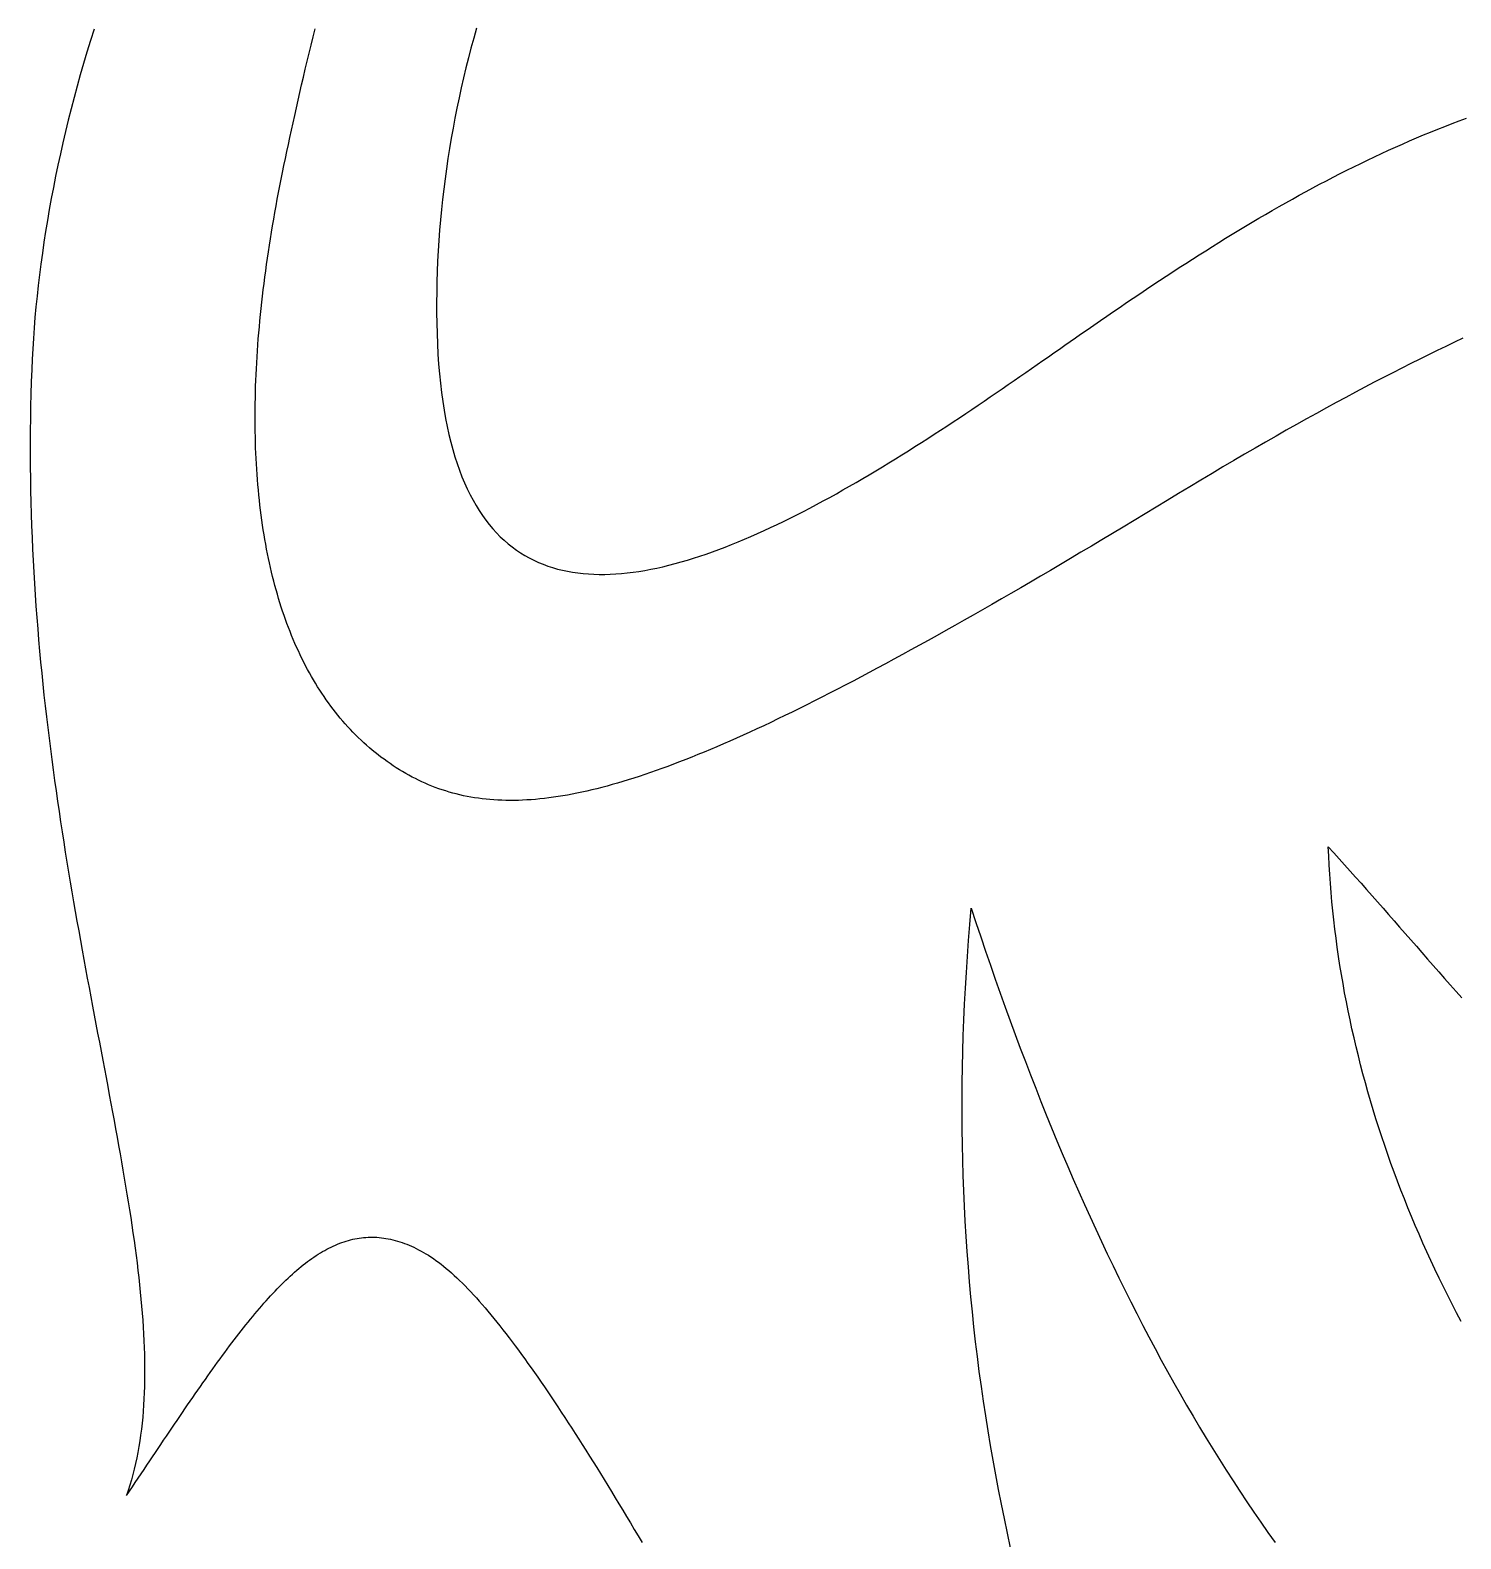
# Model space of a CAD drawing. Extents: x 5 to 105, y 2 to 136.
# Drawn here: x 20.15 to 27.81, y 79.2 to 87.28 of the extents above; entities that cross this region are included whole.
import ezdxf

# ---------------------------------------------------------------- set-up
doc = ezdxf.new("R2010")
doc.units = 0
doc.layers.get('0').update_dxf_attribs({"linetype": 'CONTINUOUS'})

msp = doc.modelspace()

# ---------------------------------------------------------------- linework, layer by layer
at = {"color": 7}
for points in [[(20.4918, 87.2882, 0), (20.4725, 87.2267, 0), (20.4538, 87.1654, 0), (20.4357, 87.1042, 0), (20.4181, 87.0431, 0), (20.4012, 86.9821, 0), (20.3848, 86.9213, 0), (20.369, 86.8606, 0), (20.3537, 86.8001, 0), (20.339, 86.7397, 0), (20.3249, 86.6795, 0), (20.3114, 86.6195, 0), (20.2984, 86.5596, 0), (20.286, 86.5, 0), (20.2741, 86.4405, 0), (20.2629, 86.3813, 0), (20.2521, 86.3222, 0), (20.242, 86.2633, 0), (20.2324, 86.2047, 0), (20.2233, 86.1463, 0), (20.2149, 86.0881, 0), (20.2069, 86.0302, 0), (20.1996, 85.9725, 0), (20.1927, 85.9151, 0), (20.1865, 85.8579, 0), (20.1808, 85.801, 0), (20.1756, 85.7443, 0), (20.171, 85.688, 0), (20.1669, 85.6319, 0), (20.1634, 85.5761, 0), (20.1604, 85.5206, 0), (20.158, 85.4654, 0)], [(21.5014, 86.521, 0), (21.509, 86.5575, 0), (21.5167, 86.5945, 0), (21.5245, 86.632, 0), (21.5325, 86.6699, 0), (21.5407, 86.7083, 0), (21.5491, 86.7472, 0), (21.5577, 86.7865, 0), (21.5664, 86.8262, 0), (21.5754, 86.8664, 0), (21.5845, 86.907, 0), (21.5939, 86.948, 0), (21.6034, 86.9895, 0), (21.6132, 87.0313, 0), (21.6232, 87.0736, 0), (21.6334, 87.1162, 0), (21.6438, 87.1592, 0), (21.6544, 87.2026, 0), (21.6653, 87.2464, 0), (21.6764, 87.2905, 0)], [(22.5395, 87.2927, 0), (22.5248, 87.2398, 0), (22.5105, 87.1867, 0), (22.4967, 87.1336, 0), (22.4835, 87.0802, 0), (22.4707, 87.0268, 0), (22.4584, 86.9732, 0), (22.4466, 86.9195, 0), (22.4354, 86.8657, 0), (22.4246, 86.8117, 0), (22.4144, 86.7576, 0), (22.4047, 86.7035, 0), (22.3955, 86.6492, 0), (22.3869, 86.5948, 0), (22.3788, 86.5403, 0), (22.3713, 86.4857, 0), (22.3644, 86.431, 0), (22.358, 86.3763, 0), (22.3521, 86.3214, 0), (22.3469, 86.2665, 0), (22.3422, 86.2115, 0), (22.3381, 86.1564, 0), (22.3347, 86.1012, 0), (22.3318, 86.046, 0), (22.3295, 85.9907, 0), (22.3278, 85.9354, 0), (22.3267, 85.88, 0), (22.3263, 85.8246, 0), (22.3265, 85.7691, 0), (22.3273, 85.7136, 0), (22.3288, 85.658, 0), (22.3309, 85.6024, 0)], [(25.7752, 85.6539, 0), (25.8104, 85.6784, 0), (25.8456, 85.7028, 0), (25.8808, 85.7271, 0), (25.916, 85.7513, 0), (25.9512, 85.7755, 0), (25.9864, 85.7995, 0), (26.0216, 85.8234, 0), (26.0568, 85.8473, 0), (26.092, 85.871, 0), (26.1272, 85.8946, 0), (26.1625, 85.9181, 0), (26.1977, 85.9414, 0), (26.233, 85.9647, 0), (26.2683, 85.9878, 0), (26.3036, 86.0108, 0), (26.3389, 86.0337, 0), (26.3743, 86.0564, 0), (26.4097, 86.079, 0), (26.4451, 86.1014, 0), (26.4806, 86.1237, 0), (26.5161, 86.1458, 0), (26.5517, 86.1678, 0), (26.5872, 86.1896, 0), (26.6229, 86.2112, 0), (26.6586, 86.2327, 0), (26.6943, 86.254, 0), (26.7301, 86.2752, 0), (26.7659, 86.2962, 0), (26.8018, 86.3169, 0), (26.8378, 86.3375, 0), (26.8738, 86.358, 0), (26.9099, 86.3782, 0), (26.9461, 86.3982, 0), (26.9823, 86.418, 0), (27.0186, 86.4377, 0), (27.055, 86.4571, 0), (27.0915, 86.4763, 0), (27.128, 86.4953, 0), (27.1647, 86.5141, 0), (27.2014, 86.5326, 0), (27.2382, 86.551, 0), (27.2751, 86.5691, 0), (27.3121, 86.587, 0), (27.3491, 86.6046, 0), (27.3863, 86.622, 0), (27.4236, 86.6392, 0), (27.461, 86.6561, 0), (27.4985, 86.6728, 0), (27.5361, 86.6892, 0), (27.5738, 86.7054, 0), (27.6116, 86.7213, 0), (27.6496, 86.7369, 0), (27.6876, 86.7523, 0), (27.7258, 86.7674, 0), (27.7641, 86.7822, 0), (27.8025, 86.7968, 0), (27.8411, 86.811, 0)], [(22.0772, 83.3542, 0), (22.0608, 83.3657, 0), (22.0446, 83.3774, 0), (22.0285, 83.3893, 0), (22.0127, 83.4015, 0), (21.997, 83.414, 0), (21.9815, 83.4267, 0), (21.9662, 83.4396, 0), (21.9511, 83.4528, 0), (21.9362, 83.4662, 0), (21.9215, 83.4799, 0), (21.907, 83.4938, 0), (21.8926, 83.508, 0), (21.8785, 83.5224, 0), (21.8645, 83.537, 0), (21.8507, 83.5518, 0), (21.8371, 83.567, 0), (21.8237, 83.5823, 0), (21.8105, 83.5979, 0), (21.7975, 83.6137, 0), (21.7846, 83.6297, 0), (21.772, 83.646, 0), (21.7595, 83.6625, 0), (21.7473, 83.6793, 0), (21.7352, 83.6962, 0), (21.7233, 83.7134, 0), (21.7116, 83.7309, 0), (21.7001, 83.7485, 0), (21.6888, 83.7664, 0), (21.6776, 83.7845, 0), (21.6667, 83.8029, 0), (21.6559, 83.8214, 0), (21.6453, 83.8402, 0), (21.635, 83.8592, 0), (21.6248, 83.8785, 0), (21.6148, 83.8979, 0), (21.6049, 83.9176, 0), (21.5953, 83.9375, 0), (21.5859, 83.9576, 0), (21.5766, 83.9779, 0), (21.5676, 83.9985, 0), (21.5587, 84.0192, 0), (21.55, 84.0402, 0), (21.5415, 84.0614, 0), (21.5332, 84.0828, 0), (21.5251, 84.1044, 0), (21.5172, 84.1263, 0), (21.5094, 84.1483, 0), (21.5019, 84.1705, 0), (21.4945, 84.193, 0), (21.4873, 84.2157, 0), (21.4803, 84.2386, 0), (21.4735, 84.2616, 0), (21.4669, 84.2849, 0), (21.4605, 84.3084, 0), (21.4543, 84.3321, 0), (21.4482, 84.356, 0), (21.4424, 84.3801, 0), (21.4367, 84.4044, 0), (21.4312, 84.429, 0), (21.4259, 84.4537, 0), (21.4208, 84.4786, 0), (21.4159, 84.5037, 0), (21.4112, 84.529, 0), (21.4067, 84.5545, 0), (21.4023, 84.5802, 0), (21.3982, 84.6061, 0), (21.3942, 84.6322, 0), (21.3904, 84.6585, 0), (21.3868, 84.6849, 0), (21.3834, 84.7116, 0), (21.3802, 84.7384, 0), (21.3772, 84.7655, 0), (21.3744, 84.7927, 0), (21.3717, 84.8201, 0), (21.3693, 84.8478, 0), (21.367, 84.8756, 0), (21.3649, 84.9035, 0), (21.363, 84.9317, 0), (21.3613, 84.9601, 0), (21.3598, 84.9886, 0), (21.3585, 85.0173, 0), (21.3573, 85.0462, 0), (21.3564, 85.0753, 0), (21.3556, 85.1046, 0), (21.3551, 85.134, 0), (21.3547, 85.1636, 0), (21.3545, 85.1934, 0), (21.3545, 85.2234, 0), (21.3547, 85.2535, 0), (21.355, 85.2838, 0), (21.3556, 85.3143, 0), (21.3564, 85.345, 0), (21.3573, 85.3759, 0), (21.3584, 85.4069, 0), (21.3597, 85.4381, 0), (21.3612, 85.4694, 0), (21.3629, 85.5009, 0), (21.3648, 85.5326, 0), (21.3669, 85.5645, 0), (21.3691, 85.5965, 0), (21.3716, 85.6287, 0), (21.3742, 85.661, 0), (21.377, 85.6936, 0), (21.3801, 85.7262, 0), (21.3833, 85.7591, 0), (21.3867, 85.7921, 0), (21.3902, 85.8253, 0), (21.394, 85.8586, 0), (21.398, 85.8921, 0), (21.4021, 85.9257, 0), (21.4064, 85.9595, 0), (21.411, 85.9935, 0), (21.4157, 86.0276, 0), (21.4206, 86.0618, 0), (21.4257, 86.0963, 0), (21.4309, 86.1308, 0), (21.4364, 86.1656, 0), (21.4421, 86.2004, 0), (21.4479, 86.2355, 0), (21.4539, 86.2706, 0), (21.4602, 86.306, 0), (21.4666, 86.3414, 0), (21.4732, 86.3771, 0), (21.4799, 86.4128, 0), (21.4869, 86.4487, 0), (21.4941, 86.4848, 0), (21.5014, 86.521, 0)], [(22.3309, 85.6024, 0), (22.3337, 85.5475, 0), (22.3372, 85.4941, 0), (22.3416, 85.4421, 0), (22.3466, 85.3915, 0), (22.3524, 85.3423, 0), (22.359, 85.2946, 0), (22.3662, 85.2482, 0), (22.3741, 85.2032, 0), (22.3828, 85.1596, 0), (22.3921, 85.1173, 0), (22.4021, 85.0763, 0), (22.4128, 85.0366, 0), (22.4242, 84.9983, 0), (22.4362, 84.9612, 0), (22.4488, 84.9254, 0), (22.4621, 84.8909, 0), (22.476, 84.8576, 0), (22.4905, 84.8255, 0), (22.5056, 84.7947, 0), (22.5213, 84.7651, 0), (22.5376, 84.7366, 0), (22.5545, 84.7094, 0), (22.572, 84.6833, 0), (22.59, 84.6583, 0), (22.6086, 84.6345, 0), (22.6277, 84.6118, 0), (22.6474, 84.5902, 0), (22.6675, 84.5697, 0), (22.6882, 84.5503, 0), (22.7095, 84.532, 0), (22.7312, 84.5147, 0), (22.7534, 84.4984, 0), (22.7761, 84.4832, 0), (22.7992, 84.469, 0), (22.8228, 84.4557, 0), (22.8469, 84.4435, 0), (22.8714, 84.4322, 0), (22.8964, 84.4219, 0), (22.9218, 84.4126, 0), (22.9476, 84.4041, 0), (22.9738, 84.3966, 0), (23.0004, 84.39, 0), (23.0274, 84.3842, 0), (23.0548, 84.3794, 0), (23.0825, 84.3754, 0), (23.1107, 84.3722, 0), (23.1392, 84.3699, 0), (23.168, 84.3684, 0), (23.1971, 84.3677, 0), (23.2266, 84.3678, 0), (23.2565, 84.3686, 0), (23.2866, 84.3702, 0), (23.317, 84.3726, 0), (23.3477, 84.3757, 0), (23.3787, 84.3795, 0), (23.41, 84.3841, 0), (23.4416, 84.3893, 0), (23.4734, 84.3952, 0), (23.5054, 84.4018, 0), (23.5377, 84.409, 0), (23.5702, 84.4169, 0), (23.603, 84.4254, 0), (23.6359, 84.4345, 0), (23.6691, 84.4442, 0), (23.7024, 84.4544, 0), (23.736, 84.4653, 0), (23.7697, 84.4767, 0), (23.8036, 84.4886, 0), (23.8376, 84.5011, 0), (23.8718, 84.5141, 0), (23.9061, 84.5276, 0), (23.9406, 84.5415, 0), (23.9752, 84.556, 0), (24.0099, 84.5709, 0), (24.0447, 84.5862, 0), (24.0796, 84.602, 0), (24.1146, 84.6182, 0), (24.1496, 84.6348, 0), (24.1847, 84.6518, 0), (24.2199, 84.6691, 0), (24.2552, 84.6868, 0), (24.2904, 84.7049, 0), (24.3258, 84.7233, 0), (24.3611, 84.742, 0), (24.3964, 84.7611, 0), (24.4318, 84.7804, 0), (24.4671, 84.8, 0), (24.5025, 84.8199, 0), (24.5378, 84.84, 0), (24.5731, 84.8603, 0), (24.6083, 84.8809, 0), (24.6435, 84.9017, 0), (24.6787, 84.9227, 0), (24.7137, 84.9438, 0), (24.7487, 84.9652, 0), (24.7837, 84.9867, 0), (24.8185, 85.0083, 0), (24.8532, 85.0301, 0), (24.8878, 85.0519, 0), (24.9223, 85.0739, 0), (24.9567, 85.0959, 0), (24.9909, 85.1181, 0), (25.025, 85.1402, 0), (25.0589, 85.1625, 0), (25.0926, 85.1847, 0), (25.1262, 85.207, 0), (25.1596, 85.2293, 0), (25.1928, 85.2515, 0), (25.2258, 85.2738, 0), (25.2586, 85.296, 0), (25.2912, 85.3181, 0), (25.3235, 85.3402, 0), (25.3556, 85.3622, 0), (25.3875, 85.3841, 0), (25.4191, 85.4059, 0), (25.4504, 85.4275, 0), (25.4815, 85.4491, 0), (25.5123, 85.4704, 0), (25.5428, 85.4917, 0), (25.573, 85.5127, 0), (25.6029, 85.5336, 0), (25.6324, 85.5542, 0), (25.6617, 85.5746, 0), (25.6906, 85.5948, 0), (25.7192, 85.6148, 0), (25.7474, 85.6345, 0), (25.7752, 85.6539, 0)], [(27.8219, 85.6322, 0), (27.7766, 85.6109, 0), (27.7309, 85.5891, 0), (27.6847, 85.5668, 0), (27.638, 85.544, 0), (27.5909, 85.5208, 0), (27.5432, 85.497, 0), (27.495, 85.4727, 0), (27.4464, 85.4479, 0), (27.3972, 85.4226, 0), (27.3476, 85.3967, 0), (27.2974, 85.3703, 0), (27.2467, 85.3434, 0), (27.1955, 85.316, 0), (27.1437, 85.288, 0), (27.0914, 85.2595, 0), (27.0385, 85.2304, 0), (26.9851, 85.2008, 0), (26.9312, 85.1706, 0), (26.8767, 85.1399, 0), (26.8216, 85.1086, 0), (26.7659, 85.0767, 0), (26.7097, 85.0442, 0), (26.6529, 85.0112, 0), (26.5955, 84.9776, 0), (26.5375, 84.9434, 0), (26.4789, 84.9086, 0), (26.4197, 84.8732, 0), (26.36, 84.8372, 0), (26.2995, 84.8005, 0)], [(20.158, 85.4654, 0), (20.1556, 85.3994, 0), (20.1537, 85.3336, 0), (20.1521, 85.268, 0), (20.151, 85.2028, 0), (20.1502, 85.1378, 0), (20.1498, 85.0731, 0), (20.1498, 85.0087, 0), (20.1502, 84.9446, 0), (20.1509, 84.8807, 0), (20.152, 84.8172, 0), (20.1535, 84.7539, 0), (20.1552, 84.6909, 0), (20.1574, 84.6282, 0), (20.1598, 84.5657, 0), (20.1625, 84.5036, 0), (20.1656, 84.4417, 0), (20.169, 84.3801, 0), (20.1726, 84.3188, 0), (20.1766, 84.2578, 0), (20.1808, 84.1971, 0), (20.1853, 84.1366, 0), (20.1901, 84.0765, 0), (20.1951, 84.0166, 0), (20.2004, 83.957, 0), (20.2059, 83.8977, 0), (20.2116, 83.8387, 0), (20.2176, 83.78, 0), (20.2238, 83.7216, 0), (20.2302, 83.6634, 0), (20.2368, 83.6056, 0), (20.2436, 83.548, 0), (20.2506, 83.4908, 0), (20.2578, 83.4338, 0), (20.2652, 83.3771, 0), (20.2727, 83.3207, 0), (20.2804, 83.2646, 0), (20.2882, 83.2088, 0), (20.2962, 83.1533, 0), (20.3043, 83.098, 0), (20.3125, 83.0431, 0), (20.3209, 82.9885, 0), (20.3294, 82.9341, 0), (20.3379, 82.8801, 0), (20.3466, 82.8263, 0), (20.3554, 82.7729, 0), (20.3642, 82.7197, 0), (20.3732, 82.6668, 0), (20.3822, 82.6143, 0), (20.3912, 82.562, 0), (20.4003, 82.51, 0), (20.4095, 82.4583, 0), (20.4187, 82.407, 0), (20.4279, 82.3559, 0), (20.4372, 82.3051, 0), (20.4464, 82.2546, 0), (20.4557, 82.2044, 0), (20.465, 82.1546, 0), (20.4743, 82.105, 0), (20.4835, 82.0557, 0), (20.4927, 82.0067, 0), (20.5019, 81.9581, 0), (20.5111, 81.9097, 0), (20.5202, 81.8616, 0), (20.5293, 81.8138, 0), (20.5383, 81.7664, 0), (20.5472, 81.7192, 0), (20.5561, 81.6724, 0), (20.5649, 81.6258, 0), (20.5736, 81.5796, 0), (20.5822, 81.5336, 0), (20.5907, 81.488, 0), (20.599, 81.4427, 0), (20.6073, 81.3977, 0), (20.6154, 81.353, 0), (20.6234, 81.3086, 0), (20.6313, 81.2645, 0), (20.639, 81.2207, 0), (20.6465, 81.1772, 0), (20.6539, 81.134, 0), (20.6611, 81.0912, 0), (20.6681, 81.0486, 0), (20.675, 81.0064, 0), (20.6816, 80.9645, 0), (20.688, 80.9228, 0), (20.6943, 80.8815, 0), (20.7003, 80.8405, 0), (20.706, 80.7999, 0), (20.7116, 80.7595, 0), (20.7169, 80.7195, 0), (20.7219, 80.6797, 0), (20.7268, 80.6403, 0), (20.7313, 80.6012, 0), (20.7356, 80.5624, 0), (20.7395, 80.5239, 0), (20.7432, 80.4857, 0), (20.7466, 80.4479, 0), (20.7498, 80.4104, 0), (20.7526, 80.3731, 0), (20.755, 80.3362, 0), (20.7572, 80.2997, 0), (20.759, 80.2634, 0), (20.7605, 80.2274, 0), (20.7616, 80.1918, 0), (20.7624, 80.1565, 0), (20.7628, 80.1215, 0), (20.7629, 80.0869, 0), (20.7626, 80.0525, 0), (20.7619, 80.0185, 0), (20.7608, 79.9848, 0), (20.7593, 79.9514, 0), (20.7574, 79.9184, 0), (20.755, 79.8856, 0), (20.7523, 79.8532, 0), (20.7491, 79.8211, 0), (20.7455, 79.7893, 0), (20.7414, 79.7579, 0), (20.7369, 79.7268, 0), (20.732, 79.696, 0), (20.7265, 79.6655, 0), (20.7206, 79.6354, 0), (20.7142, 79.6056, 0), (20.7073, 79.5761, 0), (20.7, 79.5469, 0), (20.6921, 79.5181, 0), (20.6837, 79.4896, 0), (20.6747, 79.4614, 0), (20.6653, 79.4335, 0)], [(26.2995, 84.8005, 0), (26.2391, 84.7638, 0), (26.1793, 84.7276, 0), (26.1201, 84.6918, 0), (26.0614, 84.6564, 0), (26.0034, 84.6215, 0), (25.9459, 84.587, 0), (25.889, 84.553, 0), (25.8327, 84.5194, 0), (25.7769, 84.4862, 0), (25.7218, 84.4535, 0), (25.6671, 84.4212, 0), (25.6131, 84.3894, 0), (25.5596, 84.3579, 0), (25.5066, 84.327, 0), (25.4542, 84.2964, 0), (25.4023, 84.2663, 0), (25.351, 84.2366, 0), (25.3002, 84.2073, 0), (25.2499, 84.1785, 0), (25.2002, 84.15, 0), (25.1509, 84.1221, 0), (25.1022, 84.0945, 0), (25.054, 84.0674, 0), (25.0064, 84.0406, 0), (24.9592, 84.0143, 0), (24.9125, 83.9885, 0), (24.8663, 83.963, 0), (24.8207, 83.938, 0), (24.7755, 83.9133, 0), (24.7308, 83.8891, 0), (24.6865, 83.8653, 0), (24.6428, 83.842, 0), (24.5995, 83.819, 0), (24.5567, 83.7964, 0), (24.5144, 83.7743, 0), (24.4725, 83.7526, 0), (24.4311, 83.7312, 0), (24.3901, 83.7103, 0), (24.3496, 83.6898, 0), (24.3096, 83.6697, 0), (24.2699, 83.65, 0), (24.2307, 83.6307, 0), (24.192, 83.6118, 0), (24.1537, 83.5933, 0), (24.1158, 83.5752, 0), (24.0783, 83.5575, 0), (24.0413, 83.5402, 0), (24.0046, 83.5233, 0), (23.9684, 83.5068, 0), (23.9326, 83.4907, 0), (23.8971, 83.475, 0), (23.8621, 83.4597, 0), (23.8275, 83.4448, 0), (23.7932, 83.4302, 0), (23.7594, 83.4161, 0), (23.7259, 83.4023, 0), (23.6928, 83.3889, 0), (23.6601, 83.376, 0), (23.6277, 83.3634, 0), (23.5957, 83.3511, 0), (23.5641, 83.3393, 0), (23.5329, 83.3279, 0), (23.5019, 83.3168, 0), (23.4714, 83.3061, 0), (23.4412, 83.2958, 0), (23.4113, 83.2859, 0), (23.3818, 83.2763, 0), (23.3526, 83.2671, 0), (23.3237, 83.2583, 0), (23.2951, 83.2499, 0), (23.2669, 83.2419, 0), (23.239, 83.2342, 0), (23.2114, 83.2269, 0), (23.1842, 83.2199, 0), (23.1572, 83.2134, 0), (23.1305, 83.2072, 0), (23.1041, 83.2013, 0), (23.0781, 83.1959, 0), (23.0523, 83.1908, 0), (23.0268, 83.186, 0), (23.0015, 83.1816, 0), (22.9766, 83.1776, 0), (22.9519, 83.174, 0), (22.9275, 83.1707, 0), (22.9034, 83.1677, 0), (22.8795, 83.1651, 0), (22.8559, 83.1629, 0), (22.8326, 83.161, 0), (22.8094, 83.1595, 0), (22.7866, 83.1584, 0), (22.764, 83.1576, 0), (22.7416, 83.1571, 0), (22.7194, 83.157, 0), (22.6975, 83.1572, 0), (22.6758, 83.1578, 0), (22.6544, 83.1588, 0), (22.6331, 83.16, 0), (22.6121, 83.1617, 0), (22.5912, 83.1636, 0), (22.5706, 83.166, 0), (22.5502, 83.1686, 0), (22.53, 83.1716, 0), (22.51, 83.1749, 0), (22.4901, 83.1786, 0), (22.4705, 83.1826, 0), (22.451, 83.187, 0), (22.4317, 83.1917, 0), (22.4126, 83.1967, 0), (22.3937, 83.202, 0), (22.3749, 83.2077, 0), (22.3563, 83.2137, 0), (22.3378, 83.2201, 0), (22.3195, 83.2268, 0), (22.3014, 83.2338, 0), (22.2833, 83.2411, 0), (22.2655, 83.2488, 0), (22.2478, 83.2567, 0), (22.2302, 83.265, 0), (22.2127, 83.2737, 0), (22.1954, 83.2826, 0), (22.1782, 83.2919, 0), (22.1611, 83.3015, 0), (22.1441, 83.3114, 0), (22.1272, 83.3216, 0), (22.1104, 83.3322, 0), (22.0938, 83.343, 0), (22.0772, 83.3542, 0)], [(27.8128, 80.366, 0), (27.7884, 80.4125, 0), (27.7644, 80.459, 0), (27.7408, 80.5056, 0), (27.7176, 80.5522, 0), (27.6949, 80.599, 0), (27.6725, 80.6458, 0), (27.6506, 80.6927, 0), (27.6291, 80.7396, 0), (27.608, 80.7867, 0), (27.5873, 80.8338, 0), (27.5671, 80.8809, 0), (27.5472, 80.9282, 0), (27.5278, 80.9754, 0), (27.5088, 81.0228, 0), (27.4902, 81.0702, 0), (27.4721, 81.1177, 0), (27.4544, 81.1652, 0), (27.437, 81.2128, 0), (27.4202, 81.2605, 0), (27.4037, 81.3082, 0), (27.3876, 81.356, 0), (27.372, 81.4038, 0), (27.3568, 81.4517, 0), (27.3421, 81.4996, 0), (27.3277, 81.5476, 0), (27.3138, 81.5957, 0), (27.3003, 81.6438, 0), (27.2872, 81.6919, 0), (27.2746, 81.7401, 0), (27.2624, 81.7883, 0), (27.2506, 81.8366, 0), (27.2393, 81.8849, 0), (27.2284, 81.9333, 0), (27.2179, 81.9817, 0), (27.2079, 82.0302, 0), (27.1982, 82.0787, 0), (27.1891, 82.1272, 0), (27.1803, 82.1758, 0), (27.172, 82.2244, 0), (27.1641, 82.2731, 0), (27.1567, 82.3218, 0), (27.1497, 82.3705, 0), (27.1431, 82.4193, 0), (27.137, 82.4681, 0), (27.1313, 82.5169, 0), (27.126, 82.5658, 0), (27.1212, 82.6146, 0), (27.1168, 82.6636, 0), (27.1129, 82.7125, 0), (27.1094, 82.7615, 0), (27.1064, 82.8105, 0), (27.1038, 82.8595, 0), (27.1016, 82.9085, 0)], [(27.1016, 82.9085, 0), (27.1307, 82.8764, 0), (27.1599, 82.8441, 0), (27.1891, 82.8116, 0), (27.2183, 82.7789, 0), (27.2476, 82.7461, 0), (27.2769, 82.7131, 0), (27.3062, 82.68, 0), (27.3356, 82.6467, 0), (27.3651, 82.6133, 0), (27.3946, 82.5797, 0), (27.4241, 82.5461, 0), (27.4538, 82.5123, 0), (27.4835, 82.4784, 0), (27.5132, 82.4444, 0), (27.5431, 82.4103, 0), (27.573, 82.3761, 0), (27.6031, 82.3418, 0), (27.6332, 82.3074, 0), (27.6634, 82.273, 0), (27.6937, 82.2384, 0), (27.7242, 82.2038, 0), (27.7547, 82.1692, 0), (27.7854, 82.1345, 0), (27.8162, 82.0997, 0)], [(25.4005, 79.1547, 0), (25.3833, 79.2326, 0), (25.3667, 79.3106, 0), (25.3507, 79.3887, 0), (25.3352, 79.467, 0), (25.3204, 79.5454, 0), (25.3061, 79.6239, 0), (25.2924, 79.7026, 0), (25.2793, 79.7814, 0), (25.2668, 79.8604, 0), (25.2548, 79.9396, 0), (25.2435, 80.0189, 0), (25.2327, 80.0984, 0), (25.2225, 80.178, 0), (25.2129, 80.2578, 0), (25.2039, 80.3378, 0), (25.1955, 80.418, 0), (25.1877, 80.4983, 0), (25.1805, 80.5789, 0), (25.1739, 80.6596, 0), (25.1678, 80.7406, 0), (25.1624, 80.8217, 0), (25.1576, 80.9031, 0), (25.1534, 80.9846, 0), (25.1498, 81.0664, 0), (25.1467, 81.1484, 0), (25.1443, 81.2306, 0), (25.1425, 81.3131, 0), (25.1413, 81.3957, 0), (25.1408, 81.4786, 0), (25.1408, 81.5618, 0), (25.1414, 81.6452, 0), (25.1427, 81.7288, 0), (25.1446, 81.8127, 0), (25.147, 81.8968, 0), (25.1502, 81.9812, 0), (25.1539, 82.0659, 0), (25.1582, 82.1508, 0), (25.1632, 82.236, 0), (25.1688, 82.3214, 0), (25.175, 82.4072, 0), (25.1818, 82.4932, 0), (25.1893, 82.5795, 0)], [(25.1893, 82.5795, 0), (25.2146, 82.5025, 0), (25.2402, 82.426, 0), (25.2659, 82.35, 0), (25.2919, 82.2744, 0), (25.318, 82.1993, 0), (25.3443, 82.1246, 0), (25.3709, 82.0505, 0), (25.3977, 81.9768, 0), (25.4246, 81.9035, 0), (25.4518, 81.8308, 0), (25.4792, 81.7585, 0), (25.5068, 81.6866, 0), (25.5346, 81.6152, 0), (25.5627, 81.5443, 0), (25.591, 81.4739, 0), (25.6195, 81.4039, 0), (25.6482, 81.3343, 0), (25.6772, 81.2652, 0), (25.7064, 81.1966, 0), (25.7358, 81.1284, 0), (25.7655, 81.0607, 0), (25.7954, 80.9935, 0), (25.8256, 80.9267, 0), (25.856, 80.8603, 0), (25.8866, 80.7944, 0), (25.9175, 80.729, 0), (25.9487, 80.6639, 0), (25.9801, 80.5994, 0), (26.0117, 80.5353, 0), (26.0437, 80.4716, 0), (26.0759, 80.4084, 0), (26.1083, 80.3456, 0), (26.141, 80.2833, 0), (26.174, 80.2214, 0), (26.2073, 80.16, 0), (26.2408, 80.099, 0), (26.2746, 80.0384, 0), (26.3087, 79.9783, 0), (26.343, 79.9186, 0), (26.3777, 79.8593, 0), (26.4126, 79.8005, 0), (26.4478, 79.7421, 0), (26.4833, 79.6842, 0), (26.5191, 79.6267, 0), (26.5552, 79.5696, 0), (26.5916, 79.5129, 0), (26.6283, 79.4567, 0), (26.6653, 79.4009, 0), (26.7026, 79.3456, 0), (26.7402, 79.2906, 0), (26.7781, 79.2361, 0), (26.8164, 79.182, 0)], [(20.6653, 79.4335, 0), (20.6813, 79.4573, 0), (20.6971, 79.4809, 0), (20.7129, 79.5043, 0), (20.7285, 79.5276, 0), (20.7441, 79.5507, 0), (20.7595, 79.5737, 0), (20.7748, 79.5965, 0), (20.79, 79.6192, 0), (20.8051, 79.6417, 0), (20.8201, 79.664, 0), (20.835, 79.6862, 0), (20.8498, 79.7082, 0), (20.8645, 79.7301, 0), (20.8792, 79.7518, 0), (20.8937, 79.7733, 0), (20.9081, 79.7946, 0), (20.9224, 79.8158, 0), (20.9367, 79.8368, 0), (20.9508, 79.8577, 0), (20.9649, 79.8783, 0), (20.9789, 79.8988, 0), (20.9928, 79.9191, 0), (21.0066, 79.9392, 0), (21.0203, 79.9591, 0), (21.034, 79.9789, 0), (21.0476, 79.9985, 0), (21.0611, 80.0178, 0), (21.0745, 80.037, 0), (21.0878, 80.056, 0), (21.1011, 80.0748, 0), (21.1143, 80.0934, 0), (21.1274, 80.1119, 0), (21.1405, 80.1301, 0), (21.1535, 80.1481, 0), (21.1664, 80.1659, 0), (21.1793, 80.1835, 0), (21.1921, 80.2009, 0), (21.2048, 80.2182, 0), (21.2175, 80.2352, 0), (21.2302, 80.2519, 0), (21.2427, 80.2685, 0), (21.2552, 80.2849, 0), (21.2677, 80.301, 0), (21.2801, 80.317, 0), (21.2925, 80.3327, 0), (21.3048, 80.3482, 0), (21.317, 80.3635, 0), (21.3292, 80.3786, 0), (21.3414, 80.3934, 0), (21.3535, 80.408, 0), (21.3656, 80.4224, 0), (21.3776, 80.4366, 0), (21.3896, 80.4505, 0), (21.4016, 80.4642, 0), (21.4135, 80.4777, 0), (21.4254, 80.4909, 0), (21.4373, 80.5039, 0), (21.4491, 80.5166, 0), (21.4609, 80.5292, 0), (21.4726, 80.5414, 0), (21.4844, 80.5535, 0), (21.4961, 80.5652, 0), (21.5078, 80.5768, 0), (21.5194, 80.5881, 0), (21.5311, 80.5991, 0), (21.5427, 80.6099, 0), (21.5543, 80.6205, 0), (21.5658, 80.6307, 0), (21.5774, 80.6408, 0), (21.589, 80.6505, 0), (21.6005, 80.6601, 0), (21.612, 80.6693, 0), (21.6235, 80.6783, 0), (21.635, 80.687, 0), (21.6465, 80.6955, 0), (21.658, 80.7037, 0), (21.6695, 80.7116, 0), (21.681, 80.7193, 0), (21.6924, 80.7266, 0), (21.7039, 80.7337, 0), (21.7154, 80.7406, 0), (21.7269, 80.7471, 0), (21.7383, 80.7534, 0), (21.7498, 80.7594, 0), (21.7613, 80.7651, 0), (21.7728, 80.7705, 0), (21.7843, 80.7757, 0), (21.7959, 80.7806, 0), (21.8074, 80.7851, 0), (21.819, 80.7894, 0), (21.8305, 80.7934, 0), (21.8421, 80.7971, 0), (21.8537, 80.8005, 0), (21.8653, 80.8036, 0), (21.877, 80.8064, 0), (21.8886, 80.8089, 0), (21.9003, 80.8111, 0), (21.912, 80.813, 0), (21.9238, 80.8146, 0), (21.9355, 80.8159, 0), (21.9473, 80.8169, 0), (21.9592, 80.8175, 0), (21.971, 80.8179, 0), (21.9829, 80.818, 0), (21.9948, 80.8177, 0), (22.0068, 80.8171, 0), (22.0188, 80.8162, 0), (22.0309, 80.815, 0), (22.0429, 80.8134, 0), (22.0551, 80.8116, 0), (22.0673, 80.8094, 0), (22.0795, 80.8069, 0), (22.0917, 80.804, 0), (22.1041, 80.8009, 0), (22.1164, 80.7974, 0), (22.1288, 80.7935, 0), (22.1413, 80.7894, 0), (22.1538, 80.7849, 0), (22.1664, 80.78, 0), (22.1791, 80.7749, 0), (22.1918, 80.7693, 0), (22.2045, 80.7635, 0), (22.2173, 80.7573, 0), (22.2302, 80.7507, 0), (22.2432, 80.7438, 0), (22.2562, 80.7366, 0), (22.2692, 80.729, 0)], [(22.2692, 80.729, 0), (22.2824, 80.7209, 0), (22.2957, 80.7124, 0), (22.3091, 80.7034, 0), (22.3226, 80.6938, 0), (22.3363, 80.6838, 0), (22.35, 80.6732, 0), (22.3639, 80.6622, 0), (22.3778, 80.6507, 0), (22.3919, 80.6387, 0), (22.4061, 80.6262, 0), (22.4204, 80.6132, 0), (22.4349, 80.5997, 0), (22.4494, 80.5858, 0), (22.4641, 80.5714, 0), (22.4789, 80.5565, 0), (22.4938, 80.5412, 0), (22.5088, 80.5254, 0), (22.5239, 80.5092, 0), (22.5391, 80.4924, 0), (22.5545, 80.4753, 0), (22.5699, 80.4577, 0), (22.5855, 80.4396, 0), (22.6012, 80.4211, 0), (22.617, 80.4022, 0), (22.633, 80.3828, 0), (22.649, 80.363, 0), (22.6652, 80.3428, 0), (22.6814, 80.3221, 0), (22.6978, 80.3011, 0), (22.7143, 80.2795, 0), (22.7309, 80.2576, 0), (22.7477, 80.2353, 0), (22.7645, 80.2126, 0), (22.7815, 80.1894, 0), (22.7985, 80.1659, 0), (22.8157, 80.1419, 0), (22.833, 80.1175, 0), (22.8505, 80.0928, 0), (22.868, 80.0677, 0), (22.8856, 80.0421, 0), (22.9034, 80.0162, 0), (22.9213, 79.9899, 0), (22.9393, 79.9633, 0), (22.9574, 79.9362, 0), (22.9756, 79.9088, 0), (22.9939, 79.881, 0), (23.0124, 79.8529, 0), (23.031, 79.8243, 0), (23.0496, 79.7955, 0), (23.0684, 79.7662, 0), (23.0873, 79.7367, 0), (23.1064, 79.7067, 0), (23.1255, 79.6764, 0), (23.1448, 79.6458, 0), (23.1641, 79.6149, 0), (23.1836, 79.5836, 0), (23.2032, 79.5519, 0), (23.2229, 79.52, 0), (23.2428, 79.4877, 0), (23.2627, 79.4551, 0), (23.2828, 79.4221, 0), (23.3029, 79.3889, 0), (23.3232, 79.3553, 0), (23.3436, 79.3214, 0), (23.3641, 79.2872, 0), (23.3848, 79.2527, 0), (23.4055, 79.2179, 0), (23.4264, 79.1828, 0)]]:
    msp.add_polyline3d(points, dxfattribs=at)

doc.saveas('drawing.dxf')
